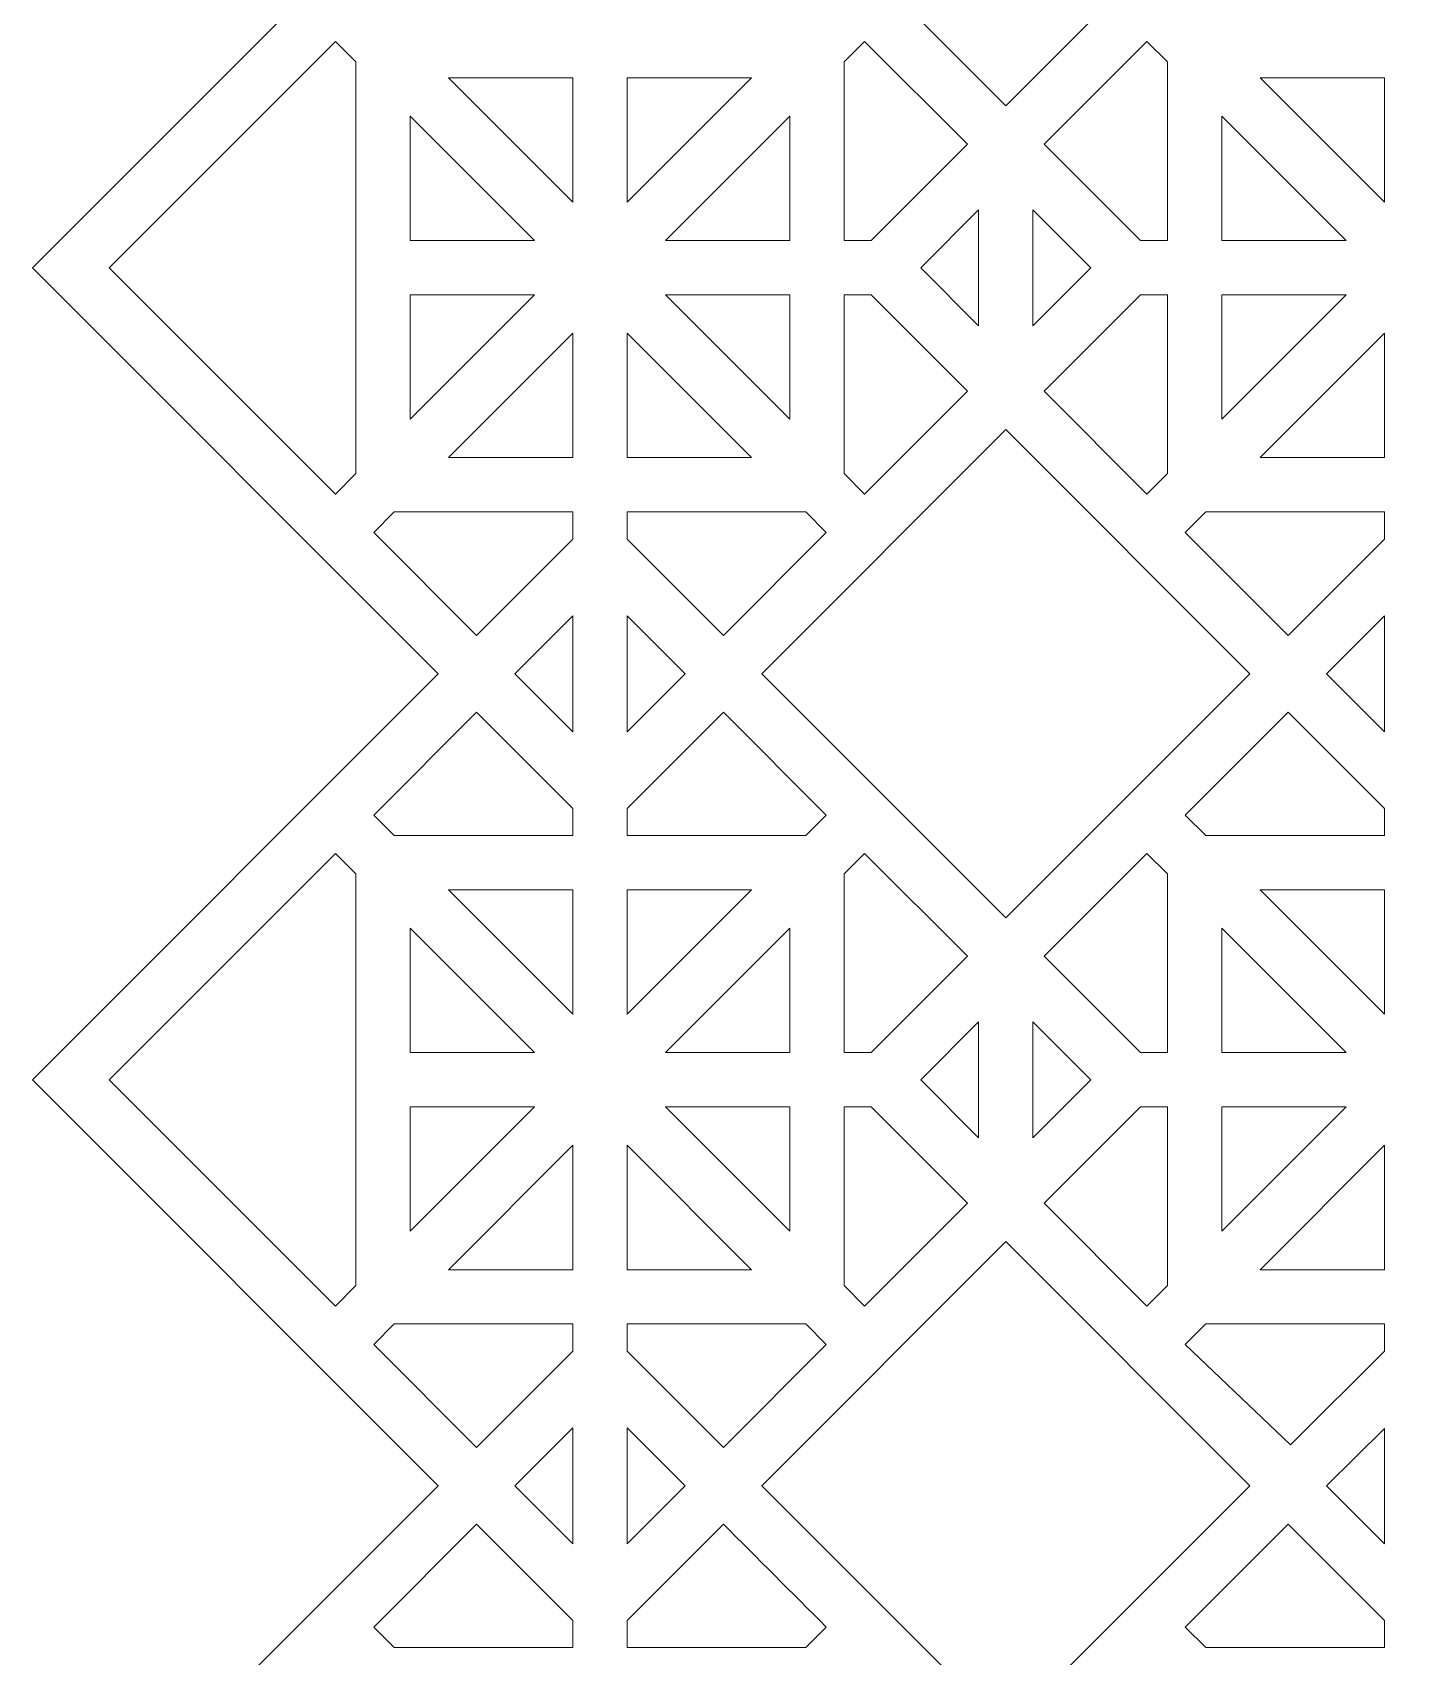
# Model space of a CAD drawing. Header units: centimetres. Extents: x -68 to 68, y -63 to 63.
# Drawn here: x 2.65 to 28.08, y -33.08 to -3.15 of the extents above; entities that cross this region are included whole.
import ezdxf

# ---------------------------------------------------------------- set-up
doc = ezdxf.new("R2010")
doc.units = ezdxf.units.CM
doc.header["$MEASUREMENT"] = 0
doc.layers.add('layer 1', color=7, linetype='Continuous')

msp = doc.modelspace()

# ---------------------------------------------------------------- linework, layer by layer
at = {"layer": 'layer 1', "color": 177, "lineweight": 9}
for points, knots in [([(58.00778, -62.84331), (58.00778, -62.84331), (68.47296, -52.37813), (68.47296, -52.37813), (68.47296, -52.37813), (68.47296, -52.37813), (60.99035, -44.89556), (60.99035, -44.89556), (60.99035, -44.89556), (60.99035, -44.89556), (68.47296, -37.41295), (68.47296, -37.41295), (68.47296, -37.41295), (68.47296, -37.41295), (61.00036, -29.94035), (61.00036, -29.94035), (61.00036, -29.94035), (61.00036, -29.94035), (68.47296, -22.44777), (68.47296, -22.44777), (68.47296, -22.44777), (68.47296, -22.44777), (60.99035, -14.96516), (60.99035, -14.96516), (60.99035, -14.96516), (60.99035, -14.96516), (68.47296, -7.48259), (68.47296, -7.48259), (68.47296, -7.48259), (68.47296, -7.48259), (60.99038, -0.00001), (60.99038, -0.00001), (60.99038, -0.00001), (60.99038, -0.00001), (68.47296, 7.48259), (68.47296, 7.48259), (68.47296, 7.48259), (68.47296, 7.48259), (60.99035, 14.96516), (60.99035, 14.96516), (60.99035, 14.96516), (60.99035, 14.96516), (68.47296, 22.44777), (68.47296, 22.44777), (68.47296, 22.44777), (68.47296, 22.44777), (61.00036, 29.92037), (61.00036, 29.92037), (61.00036, 29.92037), (61.00036, 29.92037), (60.99263, 29.9281), (60.99263, 29.9281), (60.99263, 29.9281), (60.99263, 29.9281), (60.99037, 29.93036), (60.99037, 29.93036), (60.99037, 29.93036), (60.99037, 29.93036), (68.47296, 37.41295), (68.47296, 37.41295), (68.47296, 37.41295), (68.47296, 37.41295), (60.99035, 44.89556), (60.99035, 44.89556), (60.99035, 44.89556), (60.99035, 44.89556), (68.47296, 52.37813), (68.47296, 52.37813), (68.47296, 52.37813), (68.47296, 52.37813), (58.00778, 62.84331), (58.00778, 62.84331), (58.00778, 62.84331), (58.00778, 62.84331), (50.52517, 55.3607), (50.52517, 55.3607), (50.52517, 55.3607), (50.52517, 55.3607), (43.0426, 62.84331), (43.0426, 62.84331), (43.0426, 62.84331), (43.0426, 62.84331), (35.56, 55.36071), (35.56, 55.36071), (35.56, 55.36071), (35.56, 55.36071), (28.07742, 62.84331), (28.07742, 62.84331), (28.07742, 62.84331), (28.07742, 62.84331), (20.59485, 55.3607), (20.59485, 55.3607), (20.59485, 55.3607), (20.59485, 55.3607), (13.11224, 62.84331), (13.11224, 62.84331), (13.11224, 62.84331), (13.11224, 62.84331), (2.64706, 52.37813), (2.64706, 52.37813), (2.64706, 52.37813), (2.64706, 52.37813), (10.12967, 44.89556), (10.12967, 44.89556), (10.12967, 44.89556), (10.12967, 44.89556), (2.64706, 37.41295), (2.64706, 37.41295), (2.64706, 37.41295), (2.64706, 37.41295), (10.12964, 29.93035), (10.12964, 29.93035), (10.12964, 29.93035), (10.12964, 29.93035), (2.64706, 22.44777), (2.64706, 22.44777), (2.64706, 22.44777), (2.64706, 22.44777), (10.12967, 14.96516), (10.12967, 14.96516), (10.12967, 14.96516), (10.12967, 14.96516), (2.64706, 7.48259), (2.64706, 7.48259), (2.64706, 7.48259), (2.64706, 7.48259), (10.12965, 0), (10.12965, 0), (10.12965, 0), (10.12965, 0), (2.64706, -7.48259), (2.64706, -7.48259), (2.64706, -7.48259), (2.64706, -7.48259), (10.12967, -14.96516), (10.12967, -14.96516), (10.12967, -14.96516), (10.12967, -14.96516), (2.64706, -22.44777), (2.64706, -22.44777), (2.64706, -22.44777), (2.64706, -22.44777), (10.12965, -29.93036), (10.12965, -29.93036), (10.12965, -29.93036), (10.12965, -29.93036), (2.64706, -37.41295), (2.64706, -37.41295), (2.64706, -37.41295), (2.64706, -37.41295), (10.12967, -44.89556), (10.12967, -44.89556), (10.12967, -44.89556), (10.12967, -44.89556), (2.64706, -52.37813), (2.64706, -52.37813), (2.64706, -52.37813), (2.64706, -52.37813), (13.11224, -62.84331), (13.11224, -62.84331), (13.11224, -62.84331), (13.11224, -62.84331), (20.59484, -55.36071), (20.59484, -55.36071), (20.59484, -55.36071), (20.59484, -55.36071), (28.07742, -62.84331), (28.07742, -62.84331), (28.07742, -62.84331), (28.07742, -62.84331), (35.56, -55.36071), (35.56, -55.36071), (35.56, -55.36071), (35.56, -55.36071), (43.0426, -62.84331), (43.0426, -62.84331), (43.0426, -62.84331), (43.0426, -62.84331), (50.52518, -55.36071), (50.52518, -55.36071), (50.52518, -55.36071), (50.52518, -55.36071), (58.00778, -62.84331), (58.00778, -62.84331)], [0, 0, 0, 0, 0.0212766, 0.0212766, 0.0212766, 0.0212766, 0.04255319, 0.04255319, 0.04255319, 0.04255319, 0.06382979, 0.06382979, 0.06382979, 0.06382979, 0.08510638, 0.08510638, 0.08510638, 0.08510638, 0.10638298, 0.10638298, 0.10638298, 0.10638298, 0.12765957, 0.12765957, 0.12765957, 0.12765957, 0.14893617, 0.14893617, 0.14893617, 0.14893617, 0.17021277, 0.17021277, 0.17021277, 0.17021277, 0.19148936, 0.19148936, 0.19148936, 0.19148936, 0.21276596, 0.21276596, 0.21276596, 0.21276596, 0.23404255, 0.23404255, 0.23404255, 0.23404255, 0.25531915, 0.25531915, 0.25531915, 0.25531915, 0.27659574, 0.27659574, 0.27659574, 0.27659574, 0.29787234, 0.29787234, 0.29787234, 0.29787234, 0.31914894, 0.31914894, 0.31914894, 0.31914894, 0.34042553, 0.34042553, 0.34042553, 0.34042553, 0.36170213, 0.36170213, 0.36170213, 0.36170213, 0.38297872, 0.38297872, 0.38297872, 0.38297872, 0.40425532, 0.40425532, 0.40425532, 0.40425532, 0.42553191, 0.42553191, 0.42553191, 0.42553191, 0.44680851, 0.44680851, 0.44680851, 0.44680851, 0.46808511, 0.46808511, 0.46808511, 0.46808511, 0.4893617, 0.4893617, 0.4893617, 0.4893617, 0.5106383, 0.5106383, 0.5106383, 0.5106383, 0.53191489, 0.53191489, 0.53191489, 0.53191489, 0.55319149, 0.55319149, 0.55319149, 0.55319149, 0.57446809, 0.57446809, 0.57446809, 0.57446809, 0.59574468, 0.59574468, 0.59574468, 0.59574468, 0.61702128, 0.61702128, 0.61702128, 0.61702128, 0.63829787, 0.63829787, 0.63829787, 0.63829787, 0.65957447, 0.65957447, 0.65957447, 0.65957447, 0.68085106, 0.68085106, 0.68085106, 0.68085106, 0.70212766, 0.70212766, 0.70212766, 0.70212766, 0.72340426, 0.72340426, 0.72340426, 0.72340426, 0.74468085, 0.74468085, 0.74468085, 0.74468085, 0.76595745, 0.76595745, 0.76595745, 0.76595745, 0.78723404, 0.78723404, 0.78723404, 0.78723404, 0.80851064, 0.80851064, 0.80851064, 0.80851064, 0.82978723, 0.82978723, 0.82978723, 0.82978723, 0.85106383, 0.85106383, 0.85106383, 0.85106383, 0.87234043, 0.87234043, 0.87234043, 0.87234043, 0.89361702, 0.89361702, 0.89361702, 0.89361702, 0.91489362, 0.91489362, 0.91489362, 0.91489362, 0.93617021, 0.93617021, 0.93617021, 0.93617021, 0.95744681, 0.95744681, 0.95744681, 0.95744681, 1, 1, 1, 1]), ([(20.59485, -4.50001), (20.59485, -4.50001), (25.09487, -0.00001), (25.09487, -0.00001), (25.09487, -0.00001), (25.09487, -0.00001), (20.59484, 4.50001), (20.59484, 4.50001), (20.59484, 4.50001), (20.59484, 4.50001), (16.09484, 0.00001), (16.09484, 0.00001), (16.09484, 0.00001), (16.09484, 0.00001), (20.59485, -4.50001), (20.59485, -4.50001)], [0, 0, 0, 0, 0.2, 0.2, 0.2, 0.2, 0.4, 0.4, 0.4, 0.4, 0.6, 0.6, 0.6, 0.6, 1, 1, 1, 1]), ([(8.61224, -3.68964), (8.61224, -3.68964), (8.23323, -3.31063), (8.23323, -3.31063), (8.23323, -3.31063), (8.23323, -3.31063), (4.06127, -7.48259), (4.06127, -7.48259), (4.06127, -7.48259), (4.06127, -7.48259), (8.23319, -11.65451), (8.23319, -11.65451), (8.23319, -11.65451), (8.23319, -11.65451), (8.61224, -11.27547), (8.61224, -11.27547), (8.61224, -11.27547), (8.61224, -11.27547), (8.61224, -3.68964), (8.61224, -3.68964)], [0, 0, 0, 0, 0.16666667, 0.16666667, 0.16666667, 0.16666667, 0.33333333, 0.33333333, 0.33333333, 0.33333333, 0.5, 0.5, 0.5, 0.5, 0.66666667, 0.66666667, 0.66666667, 0.66666667, 1, 1, 1, 1]), ([(18.11227, -6.98258), (18.11227, -6.98258), (17.61224, -6.98259), (17.61224, -6.98259), (17.61224, -6.98259), (17.61224, -6.98259), (17.61224, -3.6897), (17.61224, -3.6897), (17.61224, -3.6897), (17.61224, -3.6897), (17.99127, -3.31069), (17.99127, -3.31069), (17.99127, -3.31069), (17.99127, -3.31069), (19.88772, -5.20712), (19.88772, -5.20712), (19.88772, -5.20712), (19.88772, -5.20712), (18.11227, -6.98258), (18.11227, -6.98258)], [0, 0, 0, 0, 0.16666667, 0.16666667, 0.16666667, 0.16666667, 0.33333333, 0.33333333, 0.33333333, 0.33333333, 0.5, 0.5, 0.5, 0.5, 0.66666667, 0.66666667, 0.66666667, 0.66666667, 1, 1, 1, 1]), ([(23.57742, -6.98259), (23.57742, -6.98259), (23.57742, -3.6897), (23.57742, -3.6897), (23.57742, -3.6897), (23.57742, -3.6897), (23.19839, -3.31069), (23.19839, -3.31069), (23.19839, -3.31069), (23.19839, -3.31069), (21.30197, -5.20713), (21.30197, -5.20713), (21.30197, -5.20713), (21.30197, -5.20713), (23.07741, -6.98258), (23.07741, -6.98258), (23.07741, -6.98258), (23.07741, -6.98258), (23.57742, -6.98259), (23.57742, -6.98259)], [0, 0, 0, 0, 0.16666667, 0.16666667, 0.16666667, 0.16666667, 0.33333333, 0.33333333, 0.33333333, 0.33333333, 0.5, 0.5, 0.5, 0.5, 0.66666667, 0.66666667, 0.66666667, 0.66666667, 1, 1, 1, 1]), ([(12.6124, -6.27545), (12.6124, -6.27545), (12.61239, -3.98259), (12.61239, -3.98259), (12.61239, -3.98259), (12.61239, -3.98259), (10.31952, -3.98258), (10.31952, -3.98258), (10.31952, -3.98258), (10.31952, -3.98258), (12.6124, -6.27545), (12.6124, -6.27545)], [0, 0, 0, 0, 0.25, 0.25, 0.25, 0.25, 0.5, 0.5, 0.5, 0.5, 1, 1, 1, 1]), ([(15.90524, -3.98259), (15.90524, -3.98259), (13.61239, -6.27543), (13.61239, -6.27543), (13.61239, -6.27543), (13.61239, -6.27543), (13.61239, -3.98259), (13.61239, -3.98259), (13.61239, -3.98259), (13.61239, -3.98259), (15.90524, -3.98259), (15.90524, -3.98259)], [0, 0, 0, 0, 0.25, 0.25, 0.25, 0.25, 0.5, 0.5, 0.5, 0.5, 1, 1, 1, 1]), ([(25.28442, -3.98259), (25.28442, -3.98259), (27.57727, -6.27543), (27.57727, -6.27543), (27.57727, -6.27543), (27.57727, -6.27543), (27.57727, -3.98259), (27.57727, -3.98259), (27.57727, -3.98259), (27.57727, -3.98259), (25.28442, -3.98259), (25.28442, -3.98259)], [0, 0, 0, 0, 0.25, 0.25, 0.25, 0.25, 0.5, 0.5, 0.5, 0.5, 1, 1, 1, 1]), ([(11.90535, -6.98259), (11.90535, -6.98259), (9.61224, -4.68955), (9.61224, -4.68955), (9.61224, -4.68955), (9.61224, -4.68955), (9.61224, -6.98259), (9.61224, -6.98259), (9.61224, -6.98259), (9.61224, -6.98259), (11.90535, -6.98259), (11.90535, -6.98259)], [0, 0, 0, 0, 0.25, 0.25, 0.25, 0.25, 0.5, 0.5, 0.5, 0.5, 1, 1, 1, 1]), ([(14.31943, -6.98258), (14.31943, -6.98258), (16.61224, -6.98259), (16.61224, -6.98259), (16.61224, -6.98259), (16.61224, -6.98259), (16.61223, -4.68981), (16.61223, -4.68981), (16.61223, -4.68981), (16.61223, -4.68981), (14.31943, -6.98258), (14.31943, -6.98258)], [0, 0, 0, 0, 0.25, 0.25, 0.25, 0.25, 0.5, 0.5, 0.5, 0.5, 1, 1, 1, 1]), ([(26.87023, -6.98258), (26.87023, -6.98258), (24.57742, -6.98259), (24.57742, -6.98259), (24.57742, -6.98259), (24.57742, -6.98259), (24.57743, -4.68981), (24.57743, -4.68981), (24.57743, -4.68981), (24.57743, -4.68981), (26.87023, -6.98258), (26.87023, -6.98258)], [0, 0, 0, 0, 0.25, 0.25, 0.25, 0.25, 0.5, 0.5, 0.5, 0.5, 1, 1, 1, 1]), ([(20.09484, -8.55095), (20.09484, -8.55095), (20.09485, -6.41423), (20.09485, -6.41423), (20.09485, -6.41423), (20.09485, -6.41423), (20.09484, -6.41424), (20.09484, -6.41424), (20.09484, -6.41424), (20.09484, -6.41424), (19.02646, -7.48259), (19.02646, -7.48259), (19.02646, -7.48259), (19.02646, -7.48259), (20.09484, -8.55095), (20.09484, -8.55095)], [0, 0, 0, 0, 0.2, 0.2, 0.2, 0.2, 0.4, 0.4, 0.4, 0.4, 0.6, 0.6, 0.6, 0.6, 1, 1, 1, 1]), ([(21.09484, -6.41422), (21.09484, -6.41422), (21.09485, -8.55094), (21.09485, -8.55094), (21.09485, -8.55094), (21.09485, -8.55094), (22.1632, -7.48259), (22.1632, -7.48259), (22.1632, -7.48259), (22.1632, -7.48259), (21.09484, -6.41422), (21.09484, -6.41422)], [0, 0, 0, 0, 0.25, 0.25, 0.25, 0.25, 0.5, 0.5, 0.5, 0.5, 1, 1, 1, 1]), ([(9.61224, -10.27559), (9.61224, -10.27559), (9.61223, -7.98259), (9.61223, -7.98259), (9.61223, -7.98259), (9.61223, -7.98259), (11.90524, -7.98259), (11.90524, -7.98259), (11.90524, -7.98259), (11.90524, -7.98259), (9.61224, -10.27559), (9.61224, -10.27559)], [0, 0, 0, 0, 0.25, 0.25, 0.25, 0.25, 0.5, 0.5, 0.5, 0.5, 1, 1, 1, 1]), ([(16.61224, -10.2753), (16.61224, -10.2753), (14.31951, -7.98259), (14.31951, -7.98259), (14.31951, -7.98259), (14.31951, -7.98259), (16.61224, -7.98259), (16.61224, -7.98259), (16.61224, -7.98259), (16.61224, -7.98259), (16.61224, -10.2753), (16.61224, -10.2753)], [0, 0, 0, 0, 0.25, 0.25, 0.25, 0.25, 0.5, 0.5, 0.5, 0.5, 1, 1, 1, 1]), ([(19.88773, -9.75805), (19.88773, -9.75805), (18.11225, -7.98259), (18.11225, -7.98259), (18.11225, -7.98259), (18.11225, -7.98259), (17.61224, -7.98259), (17.61224, -7.98259), (17.61224, -7.98259), (17.61224, -7.98259), (17.61224, -11.27541), (17.61224, -11.27541), (17.61224, -11.27541), (17.61224, -11.27541), (17.99129, -11.65448), (17.99129, -11.65448), (17.99129, -11.65448), (17.99129, -11.65448), (19.88773, -9.75805), (19.88773, -9.75805)], [0, 0, 0, 0, 0.16666667, 0.16666667, 0.16666667, 0.16666667, 0.33333333, 0.33333333, 0.33333333, 0.33333333, 0.5, 0.5, 0.5, 0.5, 0.66666667, 0.66666667, 0.66666667, 0.66666667, 1, 1, 1, 1]), ([(23.07742, -7.98259), (23.07742, -7.98259), (21.30195, -9.75805), (21.30195, -9.75805), (21.30195, -9.75805), (21.30195, -9.75805), (23.19837, -11.65448), (23.19837, -11.65448), (23.19837, -11.65448), (23.19837, -11.65448), (23.57742, -11.27541), (23.57742, -11.27541), (23.57742, -11.27541), (23.57742, -11.27541), (23.57742, -7.98259), (23.57742, -7.98259), (23.57742, -7.98259), (23.57742, -7.98259), (23.07742, -7.98259), (23.07742, -7.98259)], [0, 0, 0, 0, 0.16666667, 0.16666667, 0.16666667, 0.16666667, 0.33333333, 0.33333333, 0.33333333, 0.33333333, 0.5, 0.5, 0.5, 0.5, 0.66666667, 0.66666667, 0.66666667, 0.66666667, 1, 1, 1, 1]), ([(24.57742, -10.2753), (24.57742, -10.2753), (26.87015, -7.98259), (26.87015, -7.98259), (26.87015, -7.98259), (26.87015, -7.98259), (24.57742, -7.98259), (24.57742, -7.98259), (24.57742, -7.98259), (24.57742, -7.98259), (24.57742, -10.2753), (24.57742, -10.2753)], [0, 0, 0, 0, 0.25, 0.25, 0.25, 0.25, 0.5, 0.5, 0.5, 0.5, 1, 1, 1, 1]), ([(10.31948, -10.98258), (10.31948, -10.98258), (12.61239, -10.9826), (12.61239, -10.9826), (12.61239, -10.9826), (12.61239, -10.9826), (12.6124, -8.68965), (12.6124, -8.68965), (12.6124, -8.68965), (12.6124, -8.68965), (10.31948, -10.98258), (10.31948, -10.98258)], [0, 0, 0, 0, 0.25, 0.25, 0.25, 0.25, 0.5, 0.5, 0.5, 0.5, 1, 1, 1, 1]), ([(13.61239, -10.98258), (13.61239, -10.98258), (15.90531, -10.98259), (15.90531, -10.98259), (15.90531, -10.98259), (15.90531, -10.98259), (13.61239, -8.68964), (13.61239, -8.68964), (13.61239, -8.68964), (13.61239, -8.68964), (13.61239, -10.98258), (13.61239, -10.98258)], [0, 0, 0, 0, 0.25, 0.25, 0.25, 0.25, 0.5, 0.5, 0.5, 0.5, 1, 1, 1, 1]), ([(27.57727, -10.98258), (27.57727, -10.98258), (25.28435, -10.98259), (25.28435, -10.98259), (25.28435, -10.98259), (25.28435, -10.98259), (27.57727, -8.68964), (27.57727, -8.68964), (27.57727, -8.68964), (27.57727, -8.68964), (27.57727, -10.98258), (27.57727, -10.98258)], [0, 0, 0, 0, 0.25, 0.25, 0.25, 0.25, 0.5, 0.5, 0.5, 0.5, 1, 1, 1, 1]), ([(16.09484, -14.96517), (16.09484, -14.96517), (16.09485, -14.96516), (16.09485, -14.96516), (16.09485, -14.96516), (16.09485, -14.96516), (20.59484, -10.46517), (20.59484, -10.46517)], [0, 0, 0, 0, 0.33333333, 0.33333333, 0.33333333, 0.33333333, 1, 1, 1, 1]), ([(16.09485, -14.96516), (16.09485, -14.96516), (16.09486, -14.96517), (16.09486, -14.96517), (16.09486, -14.96517), (16.09486, -14.96517), (20.59482, -19.46519), (20.59482, -19.46519), (20.59482, -19.46519), (20.59482, -19.46519), (20.59484, -19.46517), (20.59484, -19.46517), (20.59484, -19.46517), (20.59484, -19.46517), (25.09485, -14.96516), (25.09485, -14.96516), (25.09485, -14.96516), (25.09485, -14.96516), (20.59483, -10.46516), (20.59483, -10.46516)], [0, 0, 0, 0, 0.16666667, 0.16666667, 0.16666667, 0.16666667, 0.33333333, 0.33333333, 0.33333333, 0.33333333, 0.5, 0.5, 0.5, 0.5, 0.66666667, 0.66666667, 0.66666667, 0.66666667, 1, 1, 1, 1]), ([(8.9403, -12.36162), (8.9403, -12.36162), (9.31935, -11.98259), (9.31935, -11.98259), (9.31935, -11.98259), (9.31935, -11.98259), (12.61239, -11.98259), (12.61239, -11.98259), (12.61239, -11.98259), (12.61239, -11.98259), (12.61239, -12.48244), (12.61239, -12.48244), (12.61239, -12.48244), (12.61239, -12.48244), (10.83677, -14.25806), (10.83677, -14.25806), (10.83677, -14.25806), (10.83677, -14.25806), (8.9403, -12.36162), (8.9403, -12.36162)], [0, 0, 0, 0, 0.16666667, 0.16666667, 0.16666667, 0.16666667, 0.33333333, 0.33333333, 0.33333333, 0.33333333, 0.5, 0.5, 0.5, 0.5, 0.66666667, 0.66666667, 0.66666667, 0.66666667, 1, 1, 1, 1]), ([(13.61239, -12.48272), (13.61239, -12.48272), (13.61239, -11.98259), (13.61239, -11.98259), (13.61239, -11.98259), (13.61239, -11.98259), (16.9052, -11.98259), (16.9052, -11.98259), (16.9052, -11.98259), (16.9052, -11.98259), (17.28418, -12.36159), (17.28418, -12.36159), (17.28418, -12.36159), (17.28418, -12.36159), (15.38773, -14.25805), (15.38773, -14.25805), (15.38773, -14.25805), (15.38773, -14.25805), (15.38772, -14.25806), (15.38772, -14.25806), (15.38772, -14.25806), (15.38772, -14.25806), (13.61239, -12.48272), (13.61239, -12.48272)], [0, 0, 0, 0, 0.14285714, 0.14285714, 0.14285714, 0.14285714, 0.28571429, 0.28571429, 0.28571429, 0.28571429, 0.42857143, 0.42857143, 0.42857143, 0.42857143, 0.57142857, 0.57142857, 0.57142857, 0.57142857, 0.71428571, 0.71428571, 0.71428571, 0.71428571, 1, 1, 1, 1]), ([(27.57727, -12.48274), (27.57727, -12.48274), (27.57727, -11.98259), (27.57727, -11.98259), (27.57727, -11.98259), (27.57727, -11.98259), (24.28446, -11.98259), (24.28446, -11.98259), (24.28446, -11.98259), (24.28446, -11.98259), (23.90548, -12.36159), (23.90548, -12.36159), (23.90548, -12.36159), (23.90548, -12.36159), (25.80195, -14.25806), (25.80195, -14.25806), (25.80195, -14.25806), (25.80195, -14.25806), (27.57727, -12.48274), (27.57727, -12.48274)], [0, 0, 0, 0, 0.16666667, 0.16666667, 0.16666667, 0.16666667, 0.33333333, 0.33333333, 0.33333333, 0.33333333, 0.5, 0.5, 0.5, 0.5, 0.66666667, 0.66666667, 0.66666667, 0.66666667, 1, 1, 1, 1]), ([(12.61239, -16.03369), (12.61239, -16.03369), (12.61238, -13.89666), (12.61238, -13.89666), (12.61238, -13.89666), (12.61238, -13.89666), (11.54388, -14.96517), (11.54388, -14.96517), (11.54388, -14.96517), (11.54388, -14.96517), (12.61239, -16.03369), (12.61239, -16.03369)], [0, 0, 0, 0, 0.25, 0.25, 0.25, 0.25, 0.5, 0.5, 0.5, 0.5, 1, 1, 1, 1]), ([(13.6124, -13.89694), (13.6124, -13.89694), (14.6806, -14.96519), (14.6806, -14.96519), (14.6806, -14.96519), (14.6806, -14.96519), (13.61239, -16.0334), (13.61239, -16.0334), (13.61239, -16.0334), (13.61239, -16.0334), (13.6124, -13.89694), (13.6124, -13.89694)], [0, 0, 0, 0, 0.25, 0.25, 0.25, 0.25, 0.5, 0.5, 0.5, 0.5, 1, 1, 1, 1]), ([(26.50907, -14.96517), (26.50907, -14.96517), (27.57727, -13.89695), (27.57727, -13.89695), (27.57727, -13.89695), (27.57727, -13.89695), (27.57728, -16.03339), (27.57728, -16.03339), (27.57728, -16.03339), (27.57728, -16.03339), (27.57727, -16.03339), (27.57727, -16.03339), (27.57727, -16.03339), (27.57727, -16.03339), (27.57727, -16.03338), (27.57727, -16.03338), (27.57727, -16.03338), (27.57727, -16.03338), (26.50907, -14.96517), (26.50907, -14.96517)], [0, 0, 0, 0, 0.16666667, 0.16666667, 0.16666667, 0.16666667, 0.33333333, 0.33333333, 0.33333333, 0.33333333, 0.5, 0.5, 0.5, 0.5, 0.66666667, 0.66666667, 0.66666667, 0.66666667, 1, 1, 1, 1]), ([(12.61239, -17.94777), (12.61239, -17.94777), (9.31935, -17.94777), (9.31935, -17.94777), (9.31935, -17.94777), (9.31935, -17.94777), (8.9403, -17.56874), (8.9403, -17.56874), (8.9403, -17.56874), (8.9403, -17.56874), (10.83677, -15.67226), (10.83677, -15.67226), (10.83677, -15.67226), (10.83677, -15.67226), (10.8368, -15.67229), (10.8368, -15.67229), (10.8368, -15.67229), (10.8368, -15.67229), (12.6124, -17.44791), (12.6124, -17.44791)], [0, 0, 0, 0, 0.16666667, 0.16666667, 0.16666667, 0.16666667, 0.33333333, 0.33333333, 0.33333333, 0.33333333, 0.5, 0.5, 0.5, 0.5, 0.66666667, 0.66666667, 0.66666667, 0.66666667, 1, 1, 1, 1]), ([(15.38771, -15.6723), (15.38771, -15.6723), (17.28418, -17.56877), (17.28418, -17.56877), (17.28418, -17.56877), (17.28418, -17.56877), (16.9052, -17.94777), (16.9052, -17.94777), (16.9052, -17.94777), (16.9052, -17.94777), (13.61239, -17.94777), (13.61239, -17.94777), (13.61239, -17.94777), (13.61239, -17.94777), (13.6124, -17.44761), (13.6124, -17.44761), (13.6124, -17.44761), (13.6124, -17.44761), (15.38771, -15.6723), (15.38771, -15.6723)], [0, 0, 0, 0, 0.16666667, 0.16666667, 0.16666667, 0.16666667, 0.33333333, 0.33333333, 0.33333333, 0.33333333, 0.5, 0.5, 0.5, 0.5, 0.66666667, 0.66666667, 0.66666667, 0.66666667, 1, 1, 1, 1]), ([(27.57727, -17.94777), (27.57727, -17.94777), (24.28446, -17.94777), (24.28446, -17.94777), (24.28446, -17.94777), (24.28446, -17.94777), (23.90548, -17.56877), (23.90548, -17.56877), (23.90548, -17.56877), (23.90548, -17.56877), (25.80195, -15.67227), (25.80195, -15.67227), (25.80195, -15.67227), (25.80195, -15.67227), (27.57727, -17.44758), (27.57727, -17.44758), (27.57727, -17.44758), (27.57727, -17.44758), (27.57728, -17.44759), (27.57728, -17.44759)], [0, 0, 0, 0, 0.16666667, 0.16666667, 0.16666667, 0.16666667, 0.33333333, 0.33333333, 0.33333333, 0.33333333, 0.5, 0.5, 0.5, 0.5, 0.66666667, 0.66666667, 0.66666667, 0.66666667, 1, 1, 1, 1]), ([(27.57727, -17.94776), (27.57727, -17.94776), (27.57727, -17.93502), (27.57727, -17.93502), (27.57727, -17.93502), (27.57727, -17.93502), (27.57727, -17.44758), (27.57727, -17.44758)], [0, 0, 0, 0, 0.33333333, 0.33333333, 0.33333333, 0.33333333, 1, 1, 1, 1]), ([(8.61224, -26.24072), (8.61224, -26.24072), (8.23323, -26.61973), (8.23323, -26.61973), (8.23323, -26.61973), (8.23323, -26.61973), (4.06127, -22.44777), (4.06127, -22.44777), (4.06127, -22.44777), (4.06127, -22.44777), (8.23319, -18.27585), (8.23319, -18.27585), (8.23319, -18.27585), (8.23319, -18.27585), (8.61224, -18.65489), (8.61224, -18.65489), (8.61224, -18.65489), (8.61224, -18.65489), (8.61224, -26.24072), (8.61224, -26.24072)], [0, 0, 0, 0, 0.16666667, 0.16666667, 0.16666667, 0.16666667, 0.33333333, 0.33333333, 0.33333333, 0.33333333, 0.5, 0.5, 0.5, 0.5, 0.66666667, 0.66666667, 0.66666667, 0.66666667, 1, 1, 1, 1]), ([(18.11224, -21.94777), (18.11224, -21.94777), (17.61224, -21.94777), (17.61224, -21.94777), (17.61224, -21.94777), (17.61224, -21.94777), (17.61224, -18.65495), (17.61224, -18.65495), (17.61224, -18.65495), (17.61224, -18.65495), (17.99129, -18.27588), (17.99129, -18.27588), (17.99129, -18.27588), (17.99129, -18.27588), (19.88771, -20.1723), (19.88771, -20.1723), (19.88771, -20.1723), (19.88771, -20.1723), (18.11224, -21.94777), (18.11224, -21.94777)], [0, 0, 0, 0, 0.16666667, 0.16666667, 0.16666667, 0.16666667, 0.33333333, 0.33333333, 0.33333333, 0.33333333, 0.5, 0.5, 0.5, 0.5, 0.66666667, 0.66666667, 0.66666667, 0.66666667, 1, 1, 1, 1]), ([(23.07744, -21.94777), (23.07744, -21.94777), (23.57742, -21.94777), (23.57742, -21.94777), (23.57742, -21.94777), (23.57742, -21.94777), (23.57742, -21.94), (23.57742, -21.94), (23.57742, -21.94), (23.57742, -21.94), (23.57742, -18.65495), (23.57742, -18.65495), (23.57742, -18.65495), (23.57742, -18.65495), (23.19837, -18.27588), (23.19837, -18.27588), (23.19837, -18.27588), (23.19837, -18.27588), (21.30196, -20.17229), (21.30196, -20.17229), (21.30196, -20.17229), (21.30196, -20.17229), (21.30194, -20.17231), (21.30194, -20.17231), (21.30194, -20.17231), (21.30194, -20.17231), (23.07744, -21.94777), (23.07744, -21.94777)], [0, 0, 0, 0, 0.125, 0.125, 0.125, 0.125, 0.25, 0.25, 0.25, 0.25, 0.375, 0.375, 0.375, 0.375, 0.5, 0.5, 0.5, 0.5, 0.625, 0.625, 0.625, 0.625, 0.75, 0.75, 0.75, 0.75, 1, 1, 1, 1]), ([(10.31948, -18.94778), (10.31948, -18.94778), (12.61239, -18.94776), (12.61239, -18.94776), (12.61239, -18.94776), (12.61239, -18.94776), (12.61239, -18.94777), (12.61239, -18.94777), (12.61239, -18.94777), (12.61239, -18.94777), (12.61239, -20.09425), (12.61239, -20.09425), (12.61239, -20.09425), (12.61239, -20.09425), (12.6124, -20.09425), (12.6124, -20.09425), (12.6124, -20.09425), (12.6124, -20.09425), (12.6124, -21.24071), (12.6124, -21.24071), (12.6124, -21.24071), (12.6124, -21.24071), (10.31948, -18.94778), (10.31948, -18.94778)], [0, 0, 0, 0, 0.14285714, 0.14285714, 0.14285714, 0.14285714, 0.28571429, 0.28571429, 0.28571429, 0.28571429, 0.42857143, 0.42857143, 0.42857143, 0.42857143, 0.57142857, 0.57142857, 0.57142857, 0.57142857, 0.71428571, 0.71428571, 0.71428571, 0.71428571, 1, 1, 1, 1]), ([(13.61239, -18.94777), (13.61239, -18.94777), (13.62239, -18.94778), (13.62239, -18.94778), (13.62239, -18.94778), (13.62239, -18.94778), (13.62239, -18.94777), (13.62239, -18.94777), (13.62239, -18.94777), (13.62239, -18.94777), (15.90531, -18.94777), (15.90531, -18.94777), (15.90531, -18.94777), (15.90531, -18.94777), (13.61239, -21.24072), (13.61239, -21.24072), (13.61239, -21.24072), (13.61239, -21.24072), (13.61239, -18.94777), (13.61239, -18.94777)], [0, 0, 0, 0, 0.16666667, 0.16666667, 0.16666667, 0.16666667, 0.33333333, 0.33333333, 0.33333333, 0.33333333, 0.5, 0.5, 0.5, 0.5, 0.66666667, 0.66666667, 0.66666667, 0.66666667, 1, 1, 1, 1]), ([(27.57727, -18.94778), (27.57727, -18.94778), (25.28435, -18.94777), (25.28435, -18.94777), (25.28435, -18.94777), (25.28435, -18.94777), (27.57727, -21.24072), (27.57727, -21.24072), (27.57727, -21.24072), (27.57727, -21.24072), (27.57727, -18.94778), (27.57727, -18.94778)], [0, 0, 0, 0, 0.25, 0.25, 0.25, 0.25, 0.5, 0.5, 0.5, 0.5, 1, 1, 1, 1]), ([(9.61224, -19.65477), (9.61224, -19.65477), (9.61223, -21.94777), (9.61223, -21.94777), (9.61223, -21.94777), (9.61223, -21.94777), (11.90524, -21.94777), (11.90524, -21.94777), (11.90524, -21.94777), (11.90524, -21.94777), (9.61224, -19.65477), (9.61224, -19.65477)], [0, 0, 0, 0, 0.25, 0.25, 0.25, 0.25, 0.5, 0.5, 0.5, 0.5, 1, 1, 1, 1]), ([(16.61224, -19.65506), (16.61224, -19.65506), (14.31951, -21.94777), (14.31951, -21.94777), (14.31951, -21.94777), (14.31951, -21.94777), (16.61224, -21.94777), (16.61224, -21.94777), (16.61224, -21.94777), (16.61224, -21.94777), (16.61224, -19.65506), (16.61224, -19.65506)], [0, 0, 0, 0, 0.25, 0.25, 0.25, 0.25, 0.5, 0.5, 0.5, 0.5, 1, 1, 1, 1]), ([(24.57742, -19.65506), (24.57742, -19.65506), (26.87015, -21.94777), (26.87015, -21.94777), (26.87015, -21.94777), (26.87015, -21.94777), (24.57742, -21.94777), (24.57742, -21.94777), (24.57742, -21.94777), (24.57742, -21.94777), (24.57742, -19.65506), (24.57742, -19.65506)], [0, 0, 0, 0, 0.25, 0.25, 0.25, 0.25, 0.5, 0.5, 0.5, 0.5, 1, 1, 1, 1]), ([(20.09485, -23.51612), (20.09485, -23.51612), (20.09483, -21.3794), (20.09483, -21.3794), (20.09483, -21.3794), (20.09483, -21.3794), (19.02646, -22.44777), (19.02646, -22.44777), (19.02646, -22.44777), (19.02646, -22.44777), (20.09484, -23.51611), (20.09484, -23.51611), (20.09484, -23.51611), (20.09484, -23.51611), (20.09484, -23.51612), (20.09484, -23.51612), (20.09484, -23.51612), (20.09484, -23.51612), (20.09485, -23.51612), (20.09485, -23.51612)], [0, 0, 0, 0, 0.16666667, 0.16666667, 0.16666667, 0.16666667, 0.33333333, 0.33333333, 0.33333333, 0.33333333, 0.5, 0.5, 0.5, 0.5, 0.66666667, 0.66666667, 0.66666667, 0.66666667, 1, 1, 1, 1]), ([(21.09484, -23.51613), (21.09484, -23.51613), (21.09483, -21.37937), (21.09483, -21.37937), (21.09483, -21.37937), (21.09483, -21.37937), (21.09484, -21.37938), (21.09484, -21.37938), (21.09484, -21.37938), (21.09484, -21.37938), (21.10478, -21.38932), (21.10478, -21.38932), (21.10478, -21.38932), (21.10478, -21.38932), (21.10479, -21.38933), (21.10479, -21.38933), (21.10479, -21.38933), (21.10479, -21.38933), (22.1632, -22.44777), (22.1632, -22.44777), (22.1632, -22.44777), (22.1632, -22.44777), (21.09484, -23.51613), (21.09484, -23.51613)], [0, 0, 0, 0, 0.14285714, 0.14285714, 0.14285714, 0.14285714, 0.28571429, 0.28571429, 0.28571429, 0.28571429, 0.42857143, 0.42857143, 0.42857143, 0.42857143, 0.57142857, 0.57142857, 0.57142857, 0.57142857, 0.71428571, 0.71428571, 0.71428571, 0.71428571, 1, 1, 1, 1]), ([(11.90535, -22.94777), (11.90535, -22.94777), (9.61224, -25.24081), (9.61224, -25.24081), (9.61224, -25.24081), (9.61224, -25.24081), (9.61224, -22.94777), (9.61224, -22.94777), (9.61224, -22.94777), (9.61224, -22.94777), (11.90535, -22.94777), (11.90535, -22.94777)], [0, 0, 0, 0, 0.25, 0.25, 0.25, 0.25, 0.5, 0.5, 0.5, 0.5, 1, 1, 1, 1]), ([(14.31943, -22.94778), (14.31943, -22.94778), (16.61224, -22.94777), (16.61224, -22.94777), (16.61224, -22.94777), (16.61224, -22.94777), (16.61223, -25.24055), (16.61223, -25.24055), (16.61223, -25.24055), (16.61223, -25.24055), (14.31943, -22.94778), (14.31943, -22.94778)], [0, 0, 0, 0, 0.25, 0.25, 0.25, 0.25, 0.5, 0.5, 0.5, 0.5, 1, 1, 1, 1]), ([(18.11226, -22.94777), (18.11226, -22.94777), (19.88772, -24.72322), (19.88772, -24.72322), (19.88772, -24.72322), (19.88772, -24.72322), (17.99127, -26.61967), (17.99127, -26.61967), (17.99127, -26.61967), (17.99127, -26.61967), (17.61224, -26.24066), (17.61224, -26.24066), (17.61224, -26.24066), (17.61224, -26.24066), (17.61224, -22.94777), (17.61224, -22.94777), (17.61224, -22.94777), (17.61224, -22.94777), (18.11226, -22.94777), (18.11226, -22.94777)], [0, 0, 0, 0, 0.16666667, 0.16666667, 0.16666667, 0.16666667, 0.33333333, 0.33333333, 0.33333333, 0.33333333, 0.5, 0.5, 0.5, 0.5, 0.66666667, 0.66666667, 0.66666667, 0.66666667, 1, 1, 1, 1]), ([(21.30194, -24.72325), (21.30194, -24.72325), (23.19839, -26.61967), (23.19839, -26.61967), (23.19839, -26.61967), (23.19839, -26.61967), (23.57742, -26.24066), (23.57742, -26.24066), (23.57742, -26.24066), (23.57742, -26.24066), (23.57742, -22.94778), (23.57742, -22.94778), (23.57742, -22.94778), (23.57742, -22.94778), (23.07741, -22.94778), (23.07741, -22.94778), (23.07741, -22.94778), (23.07741, -22.94778), (21.30197, -24.72322), (21.30197, -24.72322), (21.30197, -24.72322), (21.30197, -24.72322), (21.30196, -24.72323), (21.30196, -24.72323), (21.30196, -24.72323), (21.30196, -24.72323), (21.30194, -24.72325), (21.30194, -24.72325)], [0, 0, 0, 0, 0.125, 0.125, 0.125, 0.125, 0.25, 0.25, 0.25, 0.25, 0.375, 0.375, 0.375, 0.375, 0.5, 0.5, 0.5, 0.5, 0.625, 0.625, 0.625, 0.625, 0.75, 0.75, 0.75, 0.75, 1, 1, 1, 1]), ([(26.87023, -22.94778), (26.87023, -22.94778), (24.57742, -22.94777), (24.57742, -22.94777), (24.57742, -22.94777), (24.57742, -22.94777), (24.57743, -25.24055), (24.57743, -25.24055), (24.57743, -25.24055), (24.57743, -25.24055), (26.87023, -22.94778), (26.87023, -22.94778)], [0, 0, 0, 0, 0.25, 0.25, 0.25, 0.25, 0.5, 0.5, 0.5, 0.5, 1, 1, 1, 1]), ([(12.6124, -23.65491), (12.6124, -23.65491), (12.61239, -25.94777), (12.61239, -25.94777), (12.61239, -25.94777), (12.61239, -25.94777), (10.31952, -25.94778), (10.31952, -25.94778), (10.31952, -25.94778), (10.31952, -25.94778), (12.6124, -23.65491), (12.6124, -23.65491)], [0, 0, 0, 0, 0.25, 0.25, 0.25, 0.25, 0.5, 0.5, 0.5, 0.5, 1, 1, 1, 1]), ([(15.90524, -25.94777), (15.90524, -25.94777), (13.61239, -23.65493), (13.61239, -23.65493), (13.61239, -23.65493), (13.61239, -23.65493), (13.61239, -25.94777), (13.61239, -25.94777), (13.61239, -25.94777), (13.61239, -25.94777), (15.90524, -25.94777), (15.90524, -25.94777)], [0, 0, 0, 0, 0.25, 0.25, 0.25, 0.25, 0.5, 0.5, 0.5, 0.5, 1, 1, 1, 1]), ([(25.28442, -25.94777), (25.28442, -25.94777), (27.57727, -23.65493), (27.57727, -23.65493), (27.57727, -23.65493), (27.57727, -23.65493), (27.57727, -25.94777), (27.57727, -25.94777), (27.57727, -25.94777), (27.57727, -25.94777), (25.28442, -25.94777), (25.28442, -25.94777)], [0, 0, 0, 0, 0.25, 0.25, 0.25, 0.25, 0.5, 0.5, 0.5, 0.5, 1, 1, 1, 1]), ([(16.09483, -29.93034), (16.09483, -29.93034), (20.59485, -25.43035), (20.59485, -25.43035), (20.59485, -25.43035), (20.59485, -25.43035), (25.09485, -29.93035), (25.09485, -29.93035), (25.09485, -29.93035), (25.09485, -29.93035), (20.59485, -34.43038), (20.59485, -34.43038), (20.59485, -34.43038), (20.59485, -34.43038), (16.09483, -29.93034), (16.09483, -29.93034)], [0, 0, 0, 0, 0.2, 0.2, 0.2, 0.2, 0.4, 0.4, 0.4, 0.4, 0.6, 0.6, 0.6, 0.6, 1, 1, 1, 1]), ([(12.61239, -27.44762), (12.61239, -27.44762), (12.61239, -26.94777), (12.61239, -26.94777), (12.61239, -26.94777), (12.61239, -26.94777), (9.31941, -26.94777), (9.31941, -26.94777), (9.31941, -26.94777), (9.31941, -26.94777), (8.94034, -27.32684), (8.94034, -27.32684), (8.94034, -27.32684), (8.94034, -27.32684), (10.83676, -29.22325), (10.83676, -29.22325), (10.83676, -29.22325), (10.83676, -29.22325), (12.61239, -27.44762), (12.61239, -27.44762)], [0, 0, 0, 0, 0.16666667, 0.16666667, 0.16666667, 0.16666667, 0.33333333, 0.33333333, 0.33333333, 0.33333333, 0.5, 0.5, 0.5, 0.5, 0.66666667, 0.66666667, 0.66666667, 0.66666667, 1, 1, 1, 1]), ([(13.61239, -27.44789), (13.61239, -27.44789), (13.6124, -26.94777), (13.6124, -26.94777), (13.6124, -26.94777), (13.6124, -26.94777), (16.90513, -26.94777), (16.90513, -26.94777), (16.90513, -26.94777), (16.90513, -26.94777), (17.28417, -27.32678), (17.28417, -27.32678), (17.28417, -27.32678), (17.28417, -27.32678), (15.38773, -29.22323), (15.38773, -29.22323), (15.38773, -29.22323), (15.38773, -29.22323), (13.61239, -27.44789), (13.61239, -27.44789)], [0, 0, 0, 0, 0.16666667, 0.16666667, 0.16666667, 0.16666667, 0.33333333, 0.33333333, 0.33333333, 0.33333333, 0.5, 0.5, 0.5, 0.5, 0.66666667, 0.66666667, 0.66666667, 0.66666667, 1, 1, 1, 1]), ([(23.90549, -27.32678), (23.90549, -27.32678), (24.28453, -26.94777), (24.28453, -26.94777), (24.28453, -26.94777), (24.28453, -26.94777), (27.57727, -26.94777), (27.57727, -26.94777), (27.57727, -26.94777), (27.57727, -26.94777), (27.57728, -26.94777), (27.57728, -26.94777), (27.57728, -26.94777), (27.57728, -26.94777), (27.57727, -27.44792), (27.57727, -27.44792), (27.57727, -27.44792), (27.57727, -27.44792), (25.84652, -29.17867), (25.84652, -29.17867), (25.84652, -29.17867), (25.84652, -29.17867), (23.90549, -27.32678), (23.90549, -27.32678)], [0, 0, 0, 0, 0.14285714, 0.14285714, 0.14285714, 0.14285714, 0.28571429, 0.28571429, 0.28571429, 0.28571429, 0.42857143, 0.42857143, 0.42857143, 0.42857143, 0.57142857, 0.57142857, 0.57142857, 0.57142857, 0.71428571, 0.71428571, 0.71428571, 0.71428571, 1, 1, 1, 1]), ([(12.61239, -28.86183), (12.61239, -28.86183), (11.54387, -29.93035), (11.54387, -29.93035), (11.54387, -29.93035), (11.54387, -29.93035), (12.61239, -30.99888), (12.61239, -30.99888), (12.61239, -30.99888), (12.61239, -30.99888), (12.61239, -28.86183), (12.61239, -28.86183)], [0, 0, 0, 0, 0.25, 0.25, 0.25, 0.25, 0.5, 0.5, 0.5, 0.5, 1, 1, 1, 1]), ([(14.68062, -29.93036), (14.68062, -29.93036), (13.6124, -28.86212), (13.6124, -28.86212), (13.6124, -28.86212), (13.6124, -28.86212), (13.61238, -30.9986), (13.61238, -30.9986), (13.61238, -30.9986), (13.61238, -30.9986), (13.61239, -30.99859), (13.61239, -30.99859), (13.61239, -30.99859), (13.61239, -30.99859), (14.68062, -29.93036), (14.68062, -29.93036)], [0, 0, 0, 0, 0.2, 0.2, 0.2, 0.2, 0.4, 0.4, 0.4, 0.4, 0.6, 0.6, 0.6, 0.6, 1, 1, 1, 1]), ([(27.57727, -28.87205), (27.57727, -28.87205), (27.57727, -30.99857), (27.57727, -30.99857), (27.57727, -30.99857), (27.57727, -30.99857), (26.50906, -29.93035), (26.50906, -29.93035), (26.50906, -29.93035), (26.50906, -29.93035), (27.57727, -28.87205), (27.57727, -28.87205)], [0, 0, 0, 0, 0.25, 0.25, 0.25, 0.25, 0.5, 0.5, 0.5, 0.5, 1, 1, 1, 1]), ([(12.6124, -32.91295), (12.6124, -32.91295), (12.61239, -32.91295), (12.61239, -32.91295), (12.61239, -32.91295), (12.61239, -32.91295), (9.31941, -32.91295), (9.31941, -32.91295), (9.31941, -32.91295), (9.31941, -32.91295), (8.94034, -32.53388), (8.94034, -32.53388), (8.94034, -32.53388), (8.94034, -32.53388), (10.83675, -30.63747), (10.83675, -30.63747)], [0, 0, 0, 0, 0.2, 0.2, 0.2, 0.2, 0.4, 0.4, 0.4, 0.4, 0.6, 0.6, 0.6, 0.6, 1, 1, 1, 1]), ([(12.61239, -32.91295), (12.61239, -32.91295), (12.61239, -32.90019), (12.61239, -32.90019), (12.61239, -32.90019), (12.61239, -32.90019), (12.61238, -32.41307), (12.61238, -32.41307), (12.61238, -32.41307), (12.61238, -32.41307), (10.83676, -30.63746), (10.83676, -30.63746)], [0, 0, 0, 0, 0.25, 0.25, 0.25, 0.25, 0.5, 0.5, 0.5, 0.5, 1, 1, 1, 1]), ([(13.61239, -32.91295), (13.61239, -32.91295), (13.61239, -32.4128), (13.61239, -32.4128), (13.61239, -32.4128), (13.61239, -32.4128), (15.38773, -30.63747), (15.38773, -30.63747), (15.38773, -30.63747), (16.01988, -31.26962), (16.65203, -31.90179), (17.28417, -32.53394), (17.28417, -32.53394), (17.28417, -32.53394), (16.90513, -32.91295), (16.90513, -32.91295), (16.90513, -32.91295), (16.90513, -32.91295), (13.61239, -32.91295), (13.61239, -32.91295)], [0, 0, 0, 0, 0.16666667, 0.16666667, 0.16666667, 0.16666667, 0.33333333, 0.33333333, 0.33333333, 0.33333333, 0.5, 0.5, 0.5, 0.5, 0.66666667, 0.66666667, 0.66666667, 0.66666667, 1, 1, 1, 1]), ([(23.90549, -32.53394), (23.90549, -32.53394), (24.28453, -32.91295), (24.28453, -32.91295), (24.28453, -32.91295), (24.28453, -32.91295), (27.57727, -32.91295), (27.57727, -32.91295), (27.57727, -32.91295), (27.57727, -32.91295), (27.57728, -32.41277), (27.57728, -32.41277), (27.57728, -32.41277), (27.57728, -32.41277), (25.80198, -30.63748), (25.80198, -30.63748), (25.80198, -30.63748), (25.80198, -30.63748), (23.90549, -32.53394), (23.90549, -32.53394)], [0, 0, 0, 0, 0.16666667, 0.16666667, 0.16666667, 0.16666667, 0.33333333, 0.33333333, 0.33333333, 0.33333333, 0.5, 0.5, 0.5, 0.5, 0.66666667, 0.66666667, 0.66666667, 0.66666667, 1, 1, 1, 1])]:
    msp.add_open_spline(points, degree=3, knots=knots, dxfattribs=at)
msp.add_open_spline([(12.61239, -17.94776), (12.61239, -17.94776), (12.61239, -17.44791), (12.61239, -17.44791)], degree=3, dxfattribs=at)

doc.saveas('drawing.dxf')
